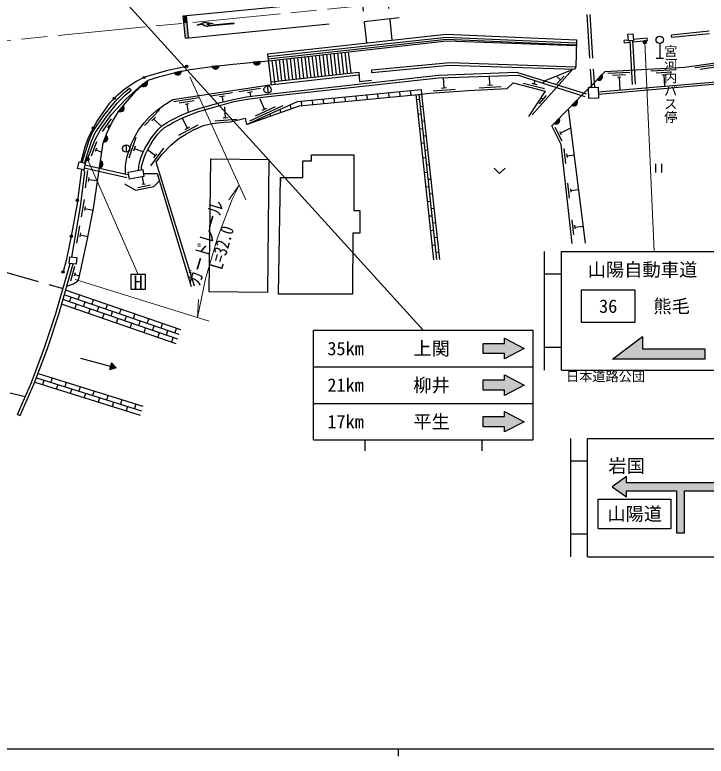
# Model space of a CAD drawing. Units: millimetres at full size, sheet at 1:1000; details may follow other scales. Extents: x 40000 to 680000, y 20000 to 380000.
# Drawn here: x 115588 to 210126, y 204000 to 305353 of the extents above; entities that cross this region are included whole.
import ezdxf
from ezdxf.enums import TextEntityAlignment as Align

# ---------------------------------------------------------------- set-up
doc = ezdxf.new("R2010")
doc.units = ezdxf.units.MM
doc.header["$LTSCALE"] = 1000
doc.linetypes.add('CHAIN', pattern=[18.5, 12, -1.5, 3.5, -1.5])
doc.linetypes.add('DASHED', pattern=[7.5, 6, -1.5])
for name, color, linetype, lineweight in [('M-BGD', 7, 'Continuous', 25), ('M-BMK', 2, 'CHAIN', 13), ('M-BMK-HTXT', 7, 'Continuous', 13), ('M-STR-HTXT', 7, 'Continuous', 13), ('M-STR-STRC', 7, 'Continuous', 25), ('M-TTL-BAND', 7, 'Continuous', 25)]:
    doc.layers.add(name, color=color, linetype=linetype, lineweight=lineweight)
doc.styles.add('@ＭＳ ゴシック', font='')
doc.styles.add('ＭＳ ゴシック', font='')
doc.styles.get('@ＭＳ ゴシック').set_extended_font_data('@MS Gothic')
doc.styles.get('ＭＳ ゴシック').set_extended_font_data('MS Gothic')

msp = doc.modelspace()

# ---------------------------------------------------------------- hatches: boundary and pattern name
at = {"layer": 'M-BGD'}
for points in [[(139242, 298340, -0.41421), (139127, 298162, -0.41421), (138949, 298277, -1)], [(143519, 298394, -0.82183), (142533, 298289)], [(149181, 298957, -0.82183), (148195, 298862)], [(138372, 297637, -0.82183), (137401, 297443)], [(195875, 297178, -0.82183), (195181, 296471)], [(133682, 296318, -0.82183), (132956, 295645)], [(133407, 296848, -1), (133138, 296714, -0.41421), (133205, 296915, -0.41421)], [(129300, 294042, -1), (129090, 293828, -0.41421), (129088, 294040, -0.41421)], [(130427, 292934, -0.82183), (129811, 292158)], [(192449, 293690, -0.82183), (191755, 292983)], [(190017, 291214, -0.82183), (189323, 290507)], [(126384, 290006, -1), (126240, 289743, -1)], [(128061, 288894, -0.82183), (127705, 287969)], [(127301, 285412, -0.82183), (127159, 284432)], [(124168, 280150, -1), (124130, 279852, -0.41421), (124000, 280020, -0.41421)], [(123334, 275220, -1), (123270, 274927, -0.41421), (123155, 275105, -0.41421)], [(122218, 270347, -1), (122155, 270054, -0.41421), (122040, 270232, -0.41421)], [(128550, 256809), (129451, 257090), (128804, 257776)]]:
    msp.add_hatch(color=256, dxfattribs=at).paths.add_polyline_path(points)
at = {"layer": 'M-STR-HTXT'}
for points in [[(201953, 301746, -1), (201514, 301507, -0.41421), (201614, 301846, -0.41421)], [(125763, 285756, -1), (125324, 285516, -0.41421), (125424, 285856, -0.41421)]]:
    msp.add_hatch(color=256, dxfattribs=at).paths.add_polyline_path(points)
at = {"layer": 'M-STR-STRC'}
for points in [[(139057, 305246), (138609, 305202), (138708, 304205), (139155, 304248)], [(139155, 304248), (138708, 304205), (138908, 302167), (139356, 302211)], [(141307, 304016), (140511, 303938), (141576, 304344), (142700, 304153), (141904, 304075, 0.20151), (142274, 303960), (145502, 304276), (145516, 304127), (142047, 303787, -0.20151)], [(179649, 260430), (182549, 260430), (182549, 261130), (185249, 259730), (182549, 258330), (182549, 259030), (179649, 259030)], [(209936, 259686), (201436, 259686), (201436, 261386), (197336, 258286), (209936, 258286)], [(179649, 255430), (182549, 255430), (182549, 256130), (185249, 254730), (182549, 253330), (182549, 254030), (179649, 254030)], [(179649, 250430), (182549, 250430), (182549, 251130), (185249, 249730), (182549, 248330), (182549, 249030), (179649, 249030)], [(213951, 241386), (199251, 241386), (199251, 242236), (197251, 240836), (199251, 239436), (199251, 240286), (206051, 240286), (206051, 234536), (207151, 234536), (207151, 240286), (213951, 240286), (213951, 239436), (215951, 240836), (213951, 242236)]]:
    msp.add_hatch(color=256, dxfattribs=at).paths.add_polyline_path(points)

# ---------------------------------------------------------------- linework, layer by layer
at = {"layer": 'M-BGD', "linetype": 'DASHED'}
for p, q in [((192903, 320367), (194435, 295437)), ((193303, 320384), (194835, 295454)), ((162557, 311816), (163683, 301520)), ((166040, 312164), (167163, 301901)), ((199664, 301812), (200033, 295223)), ((200063, 301841), (200432, 295256)), ((187803, 296028), (194074, 294024)), ((188006, 296320), (194056, 294449)), ((131509, 295048), (131290, 295321)), ((125154, 284836), (131169, 283475)), ((125074, 284444), (131245, 283048)), ((105810, 272567), (122178, 267934)), ((100418, 257354), (117018, 253159))]:
    msp.add_line(p, q, dxfattribs=at)
at = {"layer": 'M-BGD'}
for p, q in [((210543, 303123), (205402, 302579)), ((202068, 302167), (200164, 301968)), ((202104, 301819), (202068, 302167)), ((205438, 302231), (205402, 302579)), ((210584, 302776), (205438, 302231)), ((199483, 301897), (198906, 301837)), ((198943, 301489), (198906, 301837)), ((199678, 301565), (198943, 301489)), ((202104, 301819), (200076, 301607)), ((203768, 301427), (203768, 299427)), ((150147, 300039), (150626, 295790)), ((158704, 300012), (159029, 297130)), ((159201, 300068), (159526, 297186)), ((159698, 300124), (160023, 297242)), ((160195, 300180), (160520, 297298)), ((160692, 300236), (161016, 297354)), ((161189, 300292), (161513, 297410)), ((150755, 299116), (151123, 295846)), ((151251, 299172), (151576, 296290)), ((151748, 299228), (152073, 296346)), ((152245, 299284), (152570, 296402)), ((152742, 299340), (153067, 296458)), ((153239, 299396), (153564, 296514)), ((153736, 299452), (154061, 296570)), ((154233, 299508), (154557, 296626)), ((154729, 299564), (155054, 296682)), ((155226, 299620), (155551, 296738)), ((155723, 299676), (156048, 296794)), ((156220, 299732), (156545, 296850)), ((156717, 299788), (157042, 296906)), ((157214, 299844), (157538, 296962)), ((157711, 299900), (158035, 297018)), ((158207, 299956), (158532, 297074)), ((203268, 299427), (204268, 299427)), ((143519, 298394), (142533, 298289)), ((149181, 298957), (148195, 298862)), ((212053, 298579), (208587, 298090)), ((211401, 298184), (209322, 297891)), ((138372, 297637), (137401, 297443)), ((150583, 296178), (162626, 297536)), ((180559, 295761), (180497, 296973)), ((186317, 291678), (191851, 297877)), ((188006, 296320), (191851, 297877)), ((189690, 295907), (190689, 297026)), ((195875, 297178), (195181, 296471)), ((199696, 297489), (196700, 297328)), ((199113, 297158), (197315, 297061)), ((206045, 297832), (202550, 297643)), ((205362, 297495), (203265, 297381)), ((204574, 297152), (204085, 297125)), ((204330, 297138), (204413, 295598)), ((133682, 296318), (132956, 295645)), ((174288, 295371), (174188, 296766)), ((185092, 296011), (187998, 295267)), ((186280, 296016), (186959, 295843)), ((186620, 295930), (186732, 296370)), ((188006, 296320), (187803, 296028)), ((190189, 296466), (189742, 296866)), ((195377, 294823), (212045, 296253)), ((195390, 294523), (212065, 295953)), ((198440, 296821), (198020, 296798)), ((198230, 296810), (198308, 295074)), ((149173, 295272), (146207, 294823)), ((150134, 295627), (150173, 294627)), ((169664, 295012), (169726, 294378)), ((172813, 294964), (175806, 295179)), ((173939, 295346), (174637, 295396)), ((179077, 295384), (182073, 295539)), ((180210, 295743), (180909, 295779)), ((140771, 293999), (137311, 293475)), ((145370, 294696), (142404, 294247)), ((144278, 294227), (143586, 294122)), ((143932, 294175), (144041, 293456)), ((148081, 294804), (147389, 294699)), ((147735, 294751), (147815, 294224)), ((159213, 294001), (159274, 293372)), ((160706, 294145), (160767, 293515)), ((162199, 294289), (162260, 293659)), ((163692, 294434), (163753, 293803)), ((165185, 294578), (165246, 293947)), ((166678, 294723), (166739, 294090)), ((168171, 294867), (168232, 294234)), ((170422, 294445), (172843, 271838)), ((170820, 294483), (173241, 271881)), ((171219, 294521), (173639, 271923)), ((187278, 293205), (188277, 294324)), ((187777, 293764), (187499, 294012)), ((130427, 292934), (129811, 292158)), ((140124, 293598), (138048, 293283)), ((139373, 293181), (138889, 293107)), ((139131, 293144), (139301, 292023)), ((147719, 290873), (152268, 292947)), ((149745, 292456), (149123, 293821)), ((153179, 293033), (153366, 292508)), ((154734, 293567), (154795, 292940)), ((156227, 293712), (156288, 293084)), ((157720, 293856), (157781, 293228)), ((170898, 293756), (170501, 293713)), ((192449, 293690), (191755, 292983)), ((135409, 292397), (133333, 290230)), ((144406, 291288), (144287, 292784)), ((148504, 291561), (151234, 292805)), ((149426, 292311), (150063, 292601)), ((151809, 292408), (151952, 292006)), ((171403, 292804), (171005, 292761)), ((193611, 274153), (191283, 292503)), ((128753, 291135), (127537, 289423)), ((134830, 291359), (134345, 290853)), ((134588, 291106), (135647, 290091)), ((139212, 289860), (138496, 291178)), ((142935, 290870), (145925, 291109)), ((144057, 291261), (144755, 291316)), ((149069, 291159), (149126, 291001)), ((150439, 291784), (150539, 291503)), ((171111, 291767), (170714, 291724)), ((190017, 291214), (189323, 290507)), ((128532, 290305), (128248, 289905)), ((128390, 290105), (128556, 289987)), ((138036, 288881), (140673, 290311)), ((138904, 289693), (139519, 290027)), ((147699, 290535), (147712, 290498)), ((171616, 290815), (171218, 290773)), ((189437, 289982), (190391, 288111)), ((128061, 288894), (127705, 287969)), ((171324, 289778), (170927, 289736)), ((190070, 289401), (190293, 288964)), ((190182, 289183), (191518, 289864)), ((126763, 287993), (126015, 286031)), ((132135, 288577), (131172, 285736)), ((171828, 288827), (171431, 288784)), ((126757, 287134), (126582, 286676)), ((126669, 286905), (127474, 286598)), ((130824, 287562), (130824, 286562)), ((132050, 287392), (131825, 286729)), ((131938, 287060), (133181, 286639)), ((134816, 286084), (133740, 286877)), ((134167, 284699), (135948, 287113)), ((171537, 287790), (171139, 287747)), ((172041, 286838), (171644, 286795)), ((190656, 287096), (190887, 285009)), ((134608, 285802), (135024, 286366)), ((191043, 286329), (191096, 285842)), ((191070, 286085), (192083, 286197)), ((127301, 285412), (127159, 284432)), ((171750, 285801), (171352, 285759)), ((172254, 284849), (171857, 284807)), ((203209, 284990), (203209, 283790)), ((204009, 284990), (204009, 283790)), ((125505, 284080), (125208, 281698)), ((171963, 283813), (171565, 283770)), ((125689, 283130), (125620, 282574)), ((125654, 282852), (126906, 282695)), ((133216, 282221), (133029, 283217)), ((172467, 282861), (172070, 282818)), ((132392, 281749), (134157, 282104)), ((133010, 282179), (133421, 282262)), ((172176, 281824), (171778, 281781)), ((191181, 282353), (191411, 280266)), ((172680, 280872), (172283, 280830)), ((191567, 281586), (191621, 281099)), ((191594, 281343), (192682, 281475)), ((125060, 280106), (124645, 277742)), ((172389, 279835), (171991, 279793)), ((125196, 279148), (125099, 278596)), ((125148, 278872), (126309, 278668)), ((172893, 278884), (172496, 278841)), ((172602, 277847), (172204, 277804)), ((173106, 276895), (172708, 276852)), ((191735, 277341), (191966, 275254)), ((124425, 276493), (124010, 274129)), ((172815, 275858), (172417, 275815)), ((192122, 276574), (192176, 276087)), ((192149, 276331), (193316, 276473)), ((124561, 275535), (124464, 274983)), ((124513, 275259), (125594, 275069)), ((173319, 274906), (172921, 274864)), ((173028, 273869), (172630, 273827)), ((173532, 272918), (173134, 272875)), ((123758, 270947), (123186, 268926)), ((123828, 270090), (123694, 269619)), ((123761, 269855), (124445, 269661)), ((138293, 262268), (122532, 267717)), ((138075, 261637), (122351, 267075)), ((123078, 266118), (123296, 266748)), ((124241, 266421), (124459, 267051)), ((137640, 260377), (121987, 265790)), ((137857, 261007), (122169, 266432)), ((123805, 265161), (124023, 265791)), ((124968, 265464), (125186, 266094)), ((126131, 265767), (126349, 266397)), ((128021, 265114), (128239, 265744)), ((125695, 264507), (125913, 265137)), ((126858, 264811), (127076, 265441)), ((128748, 264157), (128966, 264787)), ((129911, 264460), (130129, 265090)), ((127585, 263854), (127803, 264484)), ((129476, 263200), (129693, 263830)), ((130639, 263503), (130856, 264134)), ((131802, 263807), (132019, 264437)), ((133692, 263153), (133910, 263783)), ((131366, 262547), (131584, 263177)), ((132529, 262850), (132747, 263480)), ((133256, 261893), (133474, 262523)), ((134419, 262196), (134637, 262826)), ((135582, 262500), (135800, 263130)), ((135146, 261239), (135364, 261870)), ((136309, 261543), (136527, 262173)), ((137472, 261846), (137690, 262476)), ((137036, 260586), (137254, 261216)), ((128677, 257293), (124615, 258359)), ((128804, 257776), (128550, 256809)), ((129451, 257090), (128804, 257776)), ((129451, 257090), (128550, 256809)), ((118531, 255728), (132907, 251225)), ((118760, 256337), (133102, 251845)), ((119548, 255409), (119353, 254789)), ((120696, 255731), (120502, 255111)), ((118302, 255118), (132713, 250604)), ((121456, 254812), (121262, 254191)), ((122605, 255133), (122410, 254513)), ((124513, 254535), (124319, 253915)), ((123365, 254214), (123170, 253594)), ((125273, 253616), (125079, 252996)), ((126422, 253937), (126228, 253317)), ((127182, 253018), (126987, 252398)), ((128330, 253339), (128136, 252719)), ((129090, 252420), (128896, 251800)), ((130239, 252742), (130045, 252121)), ((130999, 251822), (130805, 251202)), ((132147, 252144), (131953, 251524)), ((115953, 250729), (116319, 250569))]:
    msp.add_line(p, q, dxfattribs=at)
for points in [[(150147, 300039), (174583, 302713), (192405, 301945), (192405, 301945)], [(150191, 299641), (174596, 302312), (192392, 301545)], [(125203, 285073), (125543, 285636), (126523, 288205), (127317, 289630), (128820, 291747), (130712, 293792), (133007, 295839), (133805, 296432), (135412, 296916), (137545, 297471), (139566, 297877), (142191, 298253), (145442, 298599), (150258, 299060), (174669, 301811), (192379, 301177)], [(150224, 299343), (174606, 302011), (192382, 301245)], [(192405, 301945), (192280, 298206), (192117, 297877), (174963, 298415), (164427, 297403), (164395, 297814), (175060, 298832), (192281, 298253)], [(191795, 274069), (190294, 287641), (189000, 290179), (196296, 297607), (207169, 298193), (214052, 299165), (214804, 290965)], [(139095, 298308), (136476, 297748), (133329, 296809), (132278, 296284), (130691, 295256), (129554, 294300), (128503, 293229), (126898, 290944), (125916, 289152), (125566, 288406), (125124, 287151), (124937, 286391), (124633, 285190)], [(130705, 283580), (130742, 284731), (130951, 286019), (131536, 287745), (132030, 288748), (132516, 289599), (133261, 290570), (133976, 291354), (134915, 292235), (135945, 293013), (137210, 293763), (150474, 295773), (162648, 297131)], [(132505, 284091), (132526, 284620), (132658, 285175), (132833, 285799), (133101, 286472), (133427, 287148), (133799, 287797), (134217, 288496), (134757, 289185), (135246, 289720), (135831, 290261), (136440, 290635), (137064, 290983), (138355, 291642), (139181, 291980), (140459, 292448), (142192, 292962), (143698, 293378), (145439, 293772), (147275, 294160), (149854, 294466), (173526, 297110), (184206, 297495), (188006, 296320)], [(132908, 284163), (132925, 284565), (133045, 285075), (133212, 285670), (133467, 286311), (133781, 286961), (134144, 287595), (134548, 288269), (135062, 288926), (135530, 289438), (136074, 289940), (136642, 290289), (137253, 290630), (138522, 291278), (139326, 291606), (140587, 292069), (142334, 292614), (145533, 293492), (147337, 293835), (149889, 294155), (173534, 296744), (184442, 297102), (187803, 296028)], [(162626, 297536), (162698, 296219), (164340, 296420)], [(122691, 268278), (123594, 268563), (124156, 268932), (124354, 269238), (125483, 274513), (126351, 278881), (127654, 287837), (128206, 289274), (128931, 290751), (129779, 292117), (130662, 293231), (132111, 294862), (133805, 296432)], [(171219, 294519), (172332, 294629), (177622, 295009), (182903, 295281), (183734, 296049), (188107, 294929), (185816, 291472)], [(147285, 290346), (154249, 293520), (171151, 295156), (171219, 294521)], [(147285, 290346), (154502, 292912), (171219, 294521)], [(140172, 268275), (134923, 285218), (135675, 286238), (136933, 287534), (138082, 288506), (139065, 289098), (140030, 289621), (141379, 290206), (142571, 290506), (144203, 290685), (145100, 290705), (147069, 291202), (147285, 290346)], [(151898, 283105), (154960, 283134), (154960, 285371), (156168, 285371), (156168, 286225), (161940, 286225), (161940, 278602), (162771, 278602), (162771, 275521), (161786, 275521), (161767, 267165), (151648, 267165), (151898, 283105), (151879, 281895)], [(124685, 284226), (124092, 279555), (123307, 275097), (122590, 271784), (122187, 270200)], [(123371, 272226), (124588, 279153), (125171, 283827), (125015, 284158)], [(181135, 284372), (181885, 283672), (182635, 284372)], [(139750, 268167), (135091, 283601), (133176, 283601)], [(130597, 282240), (132081, 281380), (134587, 281884), (135381, 282638)], [(115953, 250729), (117864, 255089), (119665, 259883), (121217, 264539), (123142, 271339)], [(116319, 250569), (118234, 254938), (120042, 259750), (121599, 264421), (123546, 271298)]]:
    msp.add_lwpolyline(points, dxfattribs=at)
for points in [[(199424, 302702), (200107, 302752), (200173, 301849), (199490, 301799)], [(194015, 295419), (195350, 295476), (195414, 293965), (194079, 293908)], [(124367, 285245), (125203, 285073), (125015, 284158), (124179, 284330)], [(142379, 285644), (150334, 285552), (150124, 267390), (142169, 267482)], [(131104, 283843), (133071, 284192), (133237, 283254), (131270, 282905)], [(123096, 272254), (124059, 272155), (123966, 271254), (123003, 271354)]]:
    msp.add_lwpolyline(points, close=True, dxfattribs=at)
at = {"layer": 'M-BGD', "linetype": 'DASHED'}
for points in [[(124785, 285159), (125732, 288213), (126267, 289388), (127777, 291571), (129302, 293506), (130449, 294648), (131290, 295321)], [(125130, 285088), (126060, 288088), (126572, 289215), (128058, 291363), (129564, 293273), (130683, 294387), (131509, 295048)]]:
    msp.add_lwpolyline(points, dxfattribs=at)
at = {"layer": 'M-BGD'}
for centre, radius in [((203768, 301927), 500), ((139095, 298308), 150), ((133272, 296781), 150), ((150154, 295127), 500), ((129195, 293935), 150), ((126312, 289875), 150), ((130824, 287062), 500), ((124149, 280001), 150), ((123302, 275073), 150), ((122187, 270200), 150)]:
    msp.add_circle(centre, radius, dxfattribs=at)
for centre, start, end in [((143016, 298439), 197.23686, 354.89505), ((148679, 299007), 196.64655, 354.30474), ((137868, 297636), 202.51211, 0.1703), ((195458, 296893), 236.68487, 34.34306), ((133253, 296053), 233.98389, 31.64208), ((130042, 292607), 242.74837, 40.40656), ((192032, 293405), 236.68487, 34.34306), ((189600, 290929), 236.68487, 34.34306), ((127792, 288467), 260.15389, 57.81208), ((127133, 284936), 272.89089, 70.54908)]:
    msp.add_arc(centre, 505, start, end, dxfattribs=at)
at = {"layer": 'M-BMK'}
msp.add_lwpolyline([(66262, 297114), (166089, 306885), (258031, 314632), (260499, 307316), (283143, 240786)], dxfattribs=at)
at = {"layer": 'M-STR-HTXT'}
for p, q in [((130089, 307819), (171449, 262230)), ((201733, 301627), (203036, 272986)), ((147172, 280054), (139526, 296896)), ((125543, 285636), (132436, 269837)), ((146256, 282070), (144862, 280050)), ((123855, 269181), (142151, 263484)), ((140557, 263981), (140724, 266430))]:
    msp.add_line(p, q, dxfattribs=at)
msp.add_lwpolyline([(140557, 263981), (141671, 269264), (143300, 274843), (145341, 280244), (146256, 282070)], dxfattribs=at)
for centre in [(201733, 301627), (125543, 285636)]:
    msp.add_circle(centre, 250, dxfattribs=at)
at = {"layer": 'M-STR-STRC'}
for p, q in [((138908, 302167), (138609, 305202)), ((139356, 302211), (139057, 305246)), ((138908, 302167), (158558, 304104)), ((163361, 304462), (168133, 304984)), ((188036, 256786), (188036, 272986)), ((190336, 256786), (190336, 272986)), ((190336, 272986), (215736, 272986)), ((190336, 269886), (188036, 269886)), ((156449, 247230), (156449, 262230)), ((156449, 262230), (186449, 262230)), ((186449, 247230), (186449, 262230)), ((190336, 259886), (188036, 259886)), ((156449, 257230), (186449, 257230)), ((190336, 256786), (215736, 256786)), ((156449, 252230), (186449, 252230)), ((191601, 231236), (191601, 247436)), ((193901, 231236), (193901, 247436)), ((193901, 247436), (219301, 247436)), ((156449, 247230), (186449, 247230)), ((163449, 247230), (163449, 245730)), ((179449, 247230), (179449, 245730)), ((193901, 244336), (191601, 244336)), ((195351, 235136), (195351, 239136)), ((195351, 239136), (205351, 239136)), ((205351, 235136), (205351, 239136)), ((193901, 234336), (191601, 234336)), ((195351, 235136), (205351, 235136)), ((193901, 231236), (219301, 231236))]:
    msp.add_line(p, q, dxfattribs=at)
for points in [[(138609, 305202), (181491, 309429), (200737, 307777)], [(141307, 304016), (140511, 303938), (141576, 304344), (142700, 304153), (141904, 304075)], [(142274, 303960), (145502, 304276), (145516, 304127), (142047, 303787)]]:
    msp.add_lwpolyline(points, dxfattribs=at)
for points in [[(131436, 267837), (133436, 267837), (133436, 269837), (131436, 269837)], [(193025, 263321), (200425, 263321), (200425, 267721), (193025, 267721)], [(179649, 260430), (182549, 260430), (182549, 261130), (185249, 259730), (182549, 258330), (182549, 259030), (179649, 259030)], [(209936, 259686), (209936, 258286), (197336, 258286), (201436, 261386), (201436, 259686)], [(179649, 255430), (182549, 255430), (182549, 256130), (185249, 254730), (182549, 253330), (182549, 254030), (179649, 254030)], [(179649, 250430), (182549, 250430), (182549, 251130), (185249, 249730), (182549, 248330), (182549, 249030), (179649, 249030)], [(213951, 241386), (199251, 241386), (199251, 242236), (197251, 240836), (199251, 239436), (199251, 240286), (206051, 240286), (206051, 234536), (207151, 234536), (207151, 240286), (213951, 240286), (213951, 239436), (215951, 240836), (213951, 242236)]]:
    msp.add_lwpolyline(points, close=True, dxfattribs=at)
for centre, radius in [((142226, 304458), 500), ((141950, 304782), 1000)]:
    msp.add_arc(centre, radius, 230.01711, 275.59011, dxfattribs=at)
at = {"layer": 'M-TTL-BAND'}
for p, q in [((40000, 205000), (579000, 205000)), ((168000, 205000), (168000, 204000))]:
    msp.add_line(p, q, dxfattribs=at)

# ---------------------------------------------------------------- texts
at = {"layer": 'M-BMK-HTXT', "style": '@ＭＳ ゴシック'}
msp.add_text('宮河内バス停', height=1320, rotation=270, dxfattribs=at).set_placement((205256, 301302), align=Align.MIDDLE_LEFT)
at = {"layer": 'M-STR-HTXT', "style": 'ＭＳ ゴシック', "width": 0.8}
msp.add_text('ガードレール', height=1833, rotation=73.717, dxfattribs=at).set_placement((143041, 273770), align=Align.BOTTOM_CENTER)
msp.add_text('L=32.0', height=1833, rotation=73.717, dxfattribs=at).set_placement((142991, 273785), align=Align.TOP_CENTER)
at = {"layer": 'M-STR-STRC', "style": 'ＭＳ ゴシック'}
for s, p in [('山陽自動車道', (193913, 270515)), ('熊毛', (202901, 265521)), ('35km', (158324, 259730)), ('21km', (158324, 254730)), ('17km', (158324, 249730))]:
    msp.add_text(s, height=1833, dxfattribs=at).set_placement(p, align=Align.MIDDLE_LEFT)
for s, p in [('H', (132436, 268837)), ('36', (196725, 265521)), ('上関', (172573, 259730)), ('柳井', (172573, 254730)), ('平生', (172573, 249730)), ('山陽道', (200351, 237136))]:
    msp.add_text(s, height=1833, dxfattribs=at).set_placement(p, align=Align.MIDDLE_CENTER)
msp.add_text('日本道路公団', height=1320, dxfattribs=at).set_placement((190958, 256586), align=Align.TOP_LEFT)
msp.add_text('岩国', height=1833, dxfattribs=at).set_placement((199251, 242236), align=Align.BOTTOM_CENTER)

doc.saveas('drawing.dxf')
